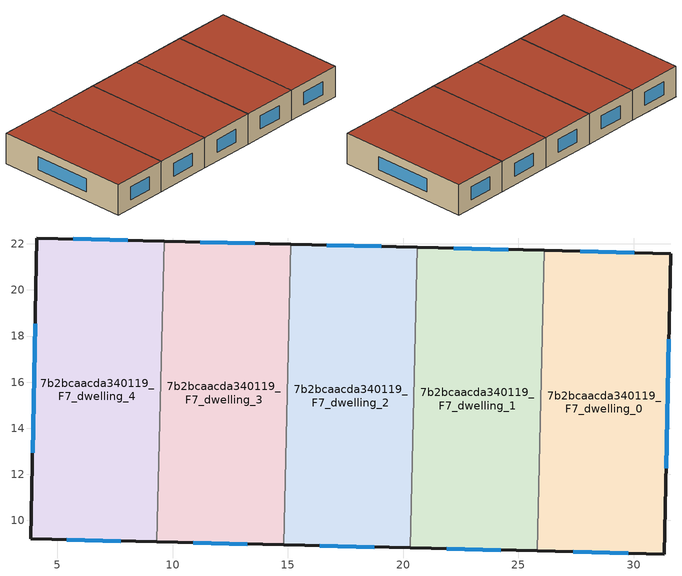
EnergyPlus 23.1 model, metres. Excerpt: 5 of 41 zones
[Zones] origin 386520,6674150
7b2bcaacda340119_F7_dwelling_0
 floor to 7b2bcaacda340119_F6_dwelling_0 (EU_floor_Construction): 31.6,21.58 31.33,8.54 25.81,8.68 26.12,21.71 z21
 wall outside (EU_wall_Construction): 25.81,8.68 31.34,8.54 31.6,21.58 26.12,21.71 z21:24
 wall to 7b2bcaacda340119_F7_dwelling_1 (EU_wall_Construction): 26.12,21.71 25.81,8.68 z21:24
 window (EU_Window_Construction): 30.04,21.62 27.69,21.68 / 31.41,12.27 31.53,17.85 / 27.39,8.64 29.76,8.58 z21.86:23.14
 roof outside (EU_roof_Construction): 31.34,8.54 31.6,21.58 26.12,21.71 25.81,8.68 z24
7b2bcaacda340119_F7_dwelling_1
 floor to 7b2bcaacda340119_F6_dwelling_1 (EU_floor_Construction): 26.12,21.71 25.81,8.68 20.31,8.81 20.62,21.85 z21
 wall outside (EU_wall_Construction): 20.31,8.81 25.81,8.68 / 26.12,21.71 20.62,21.85 z21:24
 wall to 7b2bcaacda340119_F7_dwelling_2 (EU_wall_Construction): 20.62,21.85 20.31,8.81 z21:24
 window (EU_Window_Construction): 21.89,8.77 24.24,8.71 / 24.55,21.75 22.19,21.81 z21.86:23.14
 roof outside (EU_roof_Construction): 25.81,8.68 26.12,21.71 20.62,21.85 20.31,8.81 z24
7b2bcaacda340119_F7_dwelling_2
 floor to 7b2bcaacda340119_F6_dwelling_2 (EU_floor_Construction): 20.62,21.85 20.31,8.81 14.82,8.94 15.13,21.98 z21
 wall outside (EU_wall_Construction): 14.82,8.94 20.31,8.81 / 20.62,21.85 15.13,21.98 z21:24
 wall to 7b2bcaacda340119_F7_dwelling_3 (EU_wall_Construction): 15.13,21.98 14.82,8.94 z21:24
 window (EU_Window_Construction): 16.39,8.9 18.74,8.84 / 19.05,21.89 16.7,21.95 z21.86:23.14
 roof outside (EU_roof_Construction): 20.31,8.81 20.62,21.85 15.13,21.98 14.82,8.94 z24
7b2bcaacda340119_F7_dwelling_3
 floor to 7b2bcaacda340119_F6_dwelling_3 (EU_floor_Construction): 15.13,21.98 14.82,8.94 9.32,9.07 9.63,22.12 z21
 wall outside (EU_wall_Construction): 9.32,9.07 14.82,8.94 / 15.13,21.98 9.63,22.12 z21:24
 wall to 7b2bcaacda340119_F7_dwelling_4 (EU_wall_Construction): 9.63,22.12 9.32,9.07 z21:24
 window (EU_Window_Construction): 10.89,9.03 13.25,8.97 / 13.56,22.02 11.2,22.08 z21.86:23.14
 roof outside (EU_roof_Construction): 14.82,8.94 15.13,21.98 9.63,22.12 9.32,9.07 z24
7b2bcaacda340119_F7_dwelling_4
 floor to 7b2bcaacda340119_F6_dwelling_4 (EU_floor_Construction): 9.63,22.12 9.32,9.07 3.85,9.2 4.11,22.25 z21
 wall outside (EU_wall_Construction): 9.63,22.12 4.11,22.25 3.85,9.2 9.32,9.07 z21:24
 window (EU_Window_Construction): 5.41,9.16 7.76,9.1 / 4.04,18.52 3.93,12.93 / 8.05,22.16 5.69,22.22 z21.86:23.14
 roof outside (EU_roof_Construction): 9.32,9.07 9.63,22.12 4.11,22.25 3.85,9.2 z24
[Building]
EU S2 Campaign: North Axis=0; Terrain=City; Solar Distribution=FullExterior
[Site:Location]
Helsinki-Vantaa.AP: Latitude=60.317; Longitude=24.963; Time Zone=2; Elevation=54.6
[SizingPeriod:WeatherFileDays]
AnnualSizingPeriod: Begin Month=1; Begin Day of Month=1; End Month=12; End Day of Month=31; Day of Week for Start Day=Monday; Use Weather File Daylight Saving Period=No; Use Weather File Rain and Snow Indicators=No
[MATERIAL]
EU_InternalMass_Material: Roughness=MediumRough; Thickness=0.1; Conductivity=1; Density=1800; Specific Heat=900; Thermal Absorptance=0.9; Solar Absorptance=0.7; Visible Absorptance=0.7
[MATERIAL:NOMASS] Roughness=MediumRough; Thermal Absorptance=0.9; Solar Absorptance=0.7; Visible Absorptance=0.7
Name | Thermal Resistance
EU_wall_NoMass | 1.10183
EU_roof_NoMass; EU_floor_NoMass | 1.70606
[WINDOWMATERIAL:SIMPLEGLAZINGSYSTEM]
EU_Window_SimpleGlazing: UFactor=3.11035; Solar Heat Gain Coefficient=0.8; Visible Transmittance=0.8
[CONSTRUCTION]
EU_wall_Construction: EU_wall_NoMass
EU_roof_Construction: EU_roof_NoMass
EU_floor_Construction: EU_floor_NoMass
EU_Window_Construction: EU_Window_SimpleGlazing
EU_InternalMass_Construction: EU_InternalMass_Material
[ZONE] Type=1; Multiplier=1; Ceiling Height=autocalculate; Floor Area=autocalculate; Part of Total Floor Area=Yes
Name | Volume
7b2bcaacda340119_F7_dwelling_0 | 215.268
7b2bcaacda340119_F7_dwelling_1 | 215.291
7b2bcaacda340119_F7_dwelling_2 | 215.256
7b2bcaacda340119_F7_dwelling_3 | 215.261
7b2bcaacda340119_F7_dwelling_4 | 215.283
[INTERNALMASS] Construction=EU_InternalMass_Construction
Name | Zone or ZoneList | Surface Area
7b2bcaacda340119_F7_dwelling_0_EU_InternalMass | 7b2bcaacda340119_F7_dwelling_0 | 71.7561
7b2bcaacda340119_F7_dwelling_1_EU_InternalMass | 7b2bcaacda340119_F7_dwelling_1 | 71.7637
7b2bcaacda340119_F7_dwelling_2_EU_InternalMass | 7b2bcaacda340119_F7_dwelling_2 | 71.7521
7b2bcaacda340119_F7_dwelling_3_EU_InternalMass | 7b2bcaacda340119_F7_dwelling_3 | 71.7534
7b2bcaacda340119_F7_dwelling_4_EU_InternalMass | 7b2bcaacda340119_F7_dwelling_4 | 71.7611
[OTHEREQUIPMENT] Fuel Type=Electricity; Design Level Calculation Method=Watts/Area; Power per Zone Floor Area=1; Fraction Latent=0; Fraction Radiant=0; Fraction Lost=0; Carbon Dioxide Generation Rate=0; EndUse Subcategory=EU_Step8_InternalGains
Name | Zone or ZoneList or Space or SpaceList | Schedule
EU_Step8_InternalGain_7b2bcaacda340119_F7_dwelling_0_f000 | 7b2bcaacda340119_F7_dwelling_0 | EU_Step8_GainSchedule_7b2bcaacda340119_F7_dwelling_0_f000
EU_Step8_InternalGain_7b2bcaacda340119_F7_dwelling_1_f000 | 7b2bcaacda340119_F7_dwelling_1 | EU_Step8_GainSchedule_7b2bcaacda340119_F7_dwelling_1_f000
EU_Step8_InternalGain_7b2bcaacda340119_F7_dwelling_2_f000 | 7b2bcaacda340119_F7_dwelling_2 | EU_Step8_GainSchedule_7b2bcaacda340119_F7_dwelling_2_f000
EU_Step8_InternalGain_7b2bcaacda340119_F7_dwelling_3_f000 | 7b2bcaacda340119_F7_dwelling_3 | EU_Step8_GainSchedule_7b2bcaacda340119_F7_dwelling_3_f000
EU_Step8_InternalGain_7b2bcaacda340119_F7_dwelling_4_f000 | 7b2bcaacda340119_F7_dwelling_4 | EU_Step8_GainSchedule_7b2bcaacda340119_F7_dwelling_4_f000
[ZONEVENTILATION:DESIGNFLOWRATE] Schedule=EU_AlwaysOn; Design Flow Rate Calculation Method=AirChanges/Hour; Air Changes per Hour=0.756316; Ventilation Type=Natural; Fan Pressure Rise=0; Fan Total Efficiency=1; Constant Term Coefficient=1; Temperature Term Coefficient=0; Velocity Term Coefficient=0; Velocity Squared Term Coefficient=0; Minimum Indoor Temperature=-100; Maximum Indoor Temperature=100; Delta Temperature=-100; Minimum Outdoor Temperature=-100; Maximum Outdoor Temperature=100; Maximum Wind Speed=40
Name | Zone or ZoneList or Space or SpaceList
EU_ConstantAir_7b2bcaacda340119_F7_dwelling_0 | 7b2bcaacda340119_F7_dwelling_0
EU_ConstantAir_7b2bcaacda340119_F7_dwelling_1 | 7b2bcaacda340119_F7_dwelling_1
EU_ConstantAir_7b2bcaacda340119_F7_dwelling_2 | 7b2bcaacda340119_F7_dwelling_2
EU_ConstantAir_7b2bcaacda340119_F7_dwelling_3 | 7b2bcaacda340119_F7_dwelling_3
EU_ConstantAir_7b2bcaacda340119_F7_dwelling_4 | 7b2bcaacda340119_F7_dwelling_4
[HVACTEMPLATE:THERMOSTAT] Constant Heating Setpoint=20; Constant Cooling Setpoint=50
EU_HeatOnly_7b2bcaacda340119_F5_dwelling_3; EU_HeatOnly_7b2bcaacda340119_F5_dwelling_4; EU_HeatOnly_7b2bcaacda340119_F6_dwelling_0; EU_HeatOnly_7b2bcaacda340119_F6_dwelling_1; EU_HeatOnly_7b2bcaacda340119_F6_dwelling_2; EU_HeatOnly_7b2bcaacda340119_F6_dwelling_3; EU_HeatOnly_7b2bcaacda340119_F6_dwelling_4; EU_HeatOnly_7b2bcaacda340119_F7_dwelling_0; EU_HeatOnly_7b2bcaacda340119_F7_dwelling_1; EU_HeatOnly_7b2bcaacda340119_F7_dwelling_2; EU_HeatOnly_7b2bcaacda340119_F7_dwelling_3; EU_HeatOnly_7b2bcaacda340119_F7_dwelling_4
[HVACTEMPLATE:ZONE:IDEALLOADSAIRSYSTEM] System Availability Schedule=EU_AlwaysOn; Maximum Heating Supply Air Temperature=50; Minimum Cooling Supply Air Temperature=13; Maximum Heating Supply Air Humidity Ratio=0.0156; Minimum Cooling Supply Air Humidity Ratio=0.0077; Heating Limit=NoLimit; Cooling Limit=NoLimit; Heating Availability Schedule=EU_AlwaysOn; Cooling Availability Schedule=EU_CoolingOff; Dehumidification Control Type=ConstantSensibleHeatRatio; Cooling Sensible Heat Ratio=0.7; Dehumidification Setpoint=60; Humidification Control Type=None; Humidification Setpoint=30; Outdoor Air Method=None; Outdoor Air Flow Rate per Person=0.00944; Outdoor Air Flow Rate per Zone Floor Area=0; Outdoor Air Flow Rate per Zone=0; Demand Controlled Ventilation Type=None; Outdoor Air Economizer Type=NoEconomizer; Heat Recovery Type=None; Sensible Heat Recovery Effectiveness=0.7; Latent Heat Recovery Effectiveness=0.65
Name | Template Thermostat
7b2bcaacda340119_F7_dwelling_0 | EU_HeatOnly_7b2bcaacda340119_F7_dwelling_0
7b2bcaacda340119_F7_dwelling_1 | EU_HeatOnly_7b2bcaacda340119_F7_dwelling_1
7b2bcaacda340119_F7_dwelling_2 | EU_HeatOnly_7b2bcaacda340119_F7_dwelling_2
7b2bcaacda340119_F7_dwelling_3 | EU_HeatOnly_7b2bcaacda340119_F7_dwelling_3
7b2bcaacda340119_F7_dwelling_4 | EU_HeatOnly_7b2bcaacda340119_F7_dwelling_4
[SIZING:ZONE] Zone Cooling Design Supply Air Temperature Input Method=SupplyAirTemperature; Zone Cooling Design Supply Air Temperature=13; Zone Heating Design Supply Air Temperature Input Method=SupplyAirTemperature; Zone Heating Design Supply Air Temperature=50; Zone Cooling Design Supply Air Humidity Ratio=0.008; Zone Heating Design Supply Air Humidity Ratio=0.008; Cooling Design Air Flow Method=DesignDay; Cooling Design Air Flow Rate=0; Cooling Minimum Air Flow per Zone Floor Area=0.000762; Cooling Minimum Air Flow=0; Cooling Minimum Air Flow Fraction=0.2; Heating Design Air Flow Method=DesignDay; Heating Design Air Flow Rate=0; Heating Maximum Air Flow per Zone Floor Area=0.002032; Heating Maximum Air Flow=0.141576; Heating Maximum Air Flow Fraction=0.3; Account for Dedicated Outdoor Air System=No; Dedicated Outdoor Air System Control Strategy=NeutralSupplyAir; Dedicated Outdoor Air Low Setpoint Temperature for Design=autosize; Dedicated Outdoor Air High Setpoint Temperature for Design=autosize; Zone Load Sizing Method=Sensible Load Only No Latent Load; Zone Latent Cooling Design Supply Air Humidity Ratio Input Method=HumidityRatioDifference; Zone Cooling Design Supply Air Humidity Ratio Difference=0.005; Zone Latent Heating Design Supply Air Humidity Ratio Input Method=HumidityRatioDifference; Zone Humidification Design Supply Air Humidity Ratio Difference=0.005
7b2bcaacda340119_F7_dwelling_0; 7b2bcaacda340119_F7_dwelling_1; 7b2bcaacda340119_F7_dwelling_2; 7b2bcaacda340119_F7_dwelling_3; 7b2bcaacda340119_F7_dwelling_4
[SCHEDULE:CONSTANT]
Name | Hourly Value
EU_AlwaysOn | 1
EU_CoolingOff | 0
[SCHEDULE:FILE] Column Number=1; Rows to Skip at Top=0; Number of Hours of Data=8760; Column Separator=Comma; Interpolate to Timestep=No; Minutes per Item=60; Adjust Schedule for Daylight Savings=Yes
Name | File
EU_Step8_GainSchedule_7b2bcaacda340119_F7_dwelling_0_f000 | ../../schedules/7b2bcaacda340119/7b2bcaacda340119_F7_dwelling_0_f000_gain.csv
EU_Step8_GainSchedule_7b2bcaacda340119_F7_dwelling_1_f000 | ../../schedules/7b2bcaacda340119/7b2bcaacda340119_F7_dwelling_1_f000_gain.csv
EU_Step8_GainSchedule_7b2bcaacda340119_F7_dwelling_2_f000 | ../../schedules/7b2bcaacda340119/7b2bcaacda340119_F7_dwelling_2_f000_gain.csv
EU_Step8_GainSchedule_7b2bcaacda340119_F7_dwelling_3_f000 | ../../schedules/7b2bcaacda340119/7b2bcaacda340119_F7_dwelling_3_f000_gain.csv
EU_Step8_GainSchedule_7b2bcaacda340119_F7_dwelling_4_f000 | ../../schedules/7b2bcaacda340119/7b2bcaacda340119_F7_dwelling_4_f000_gain.csv
